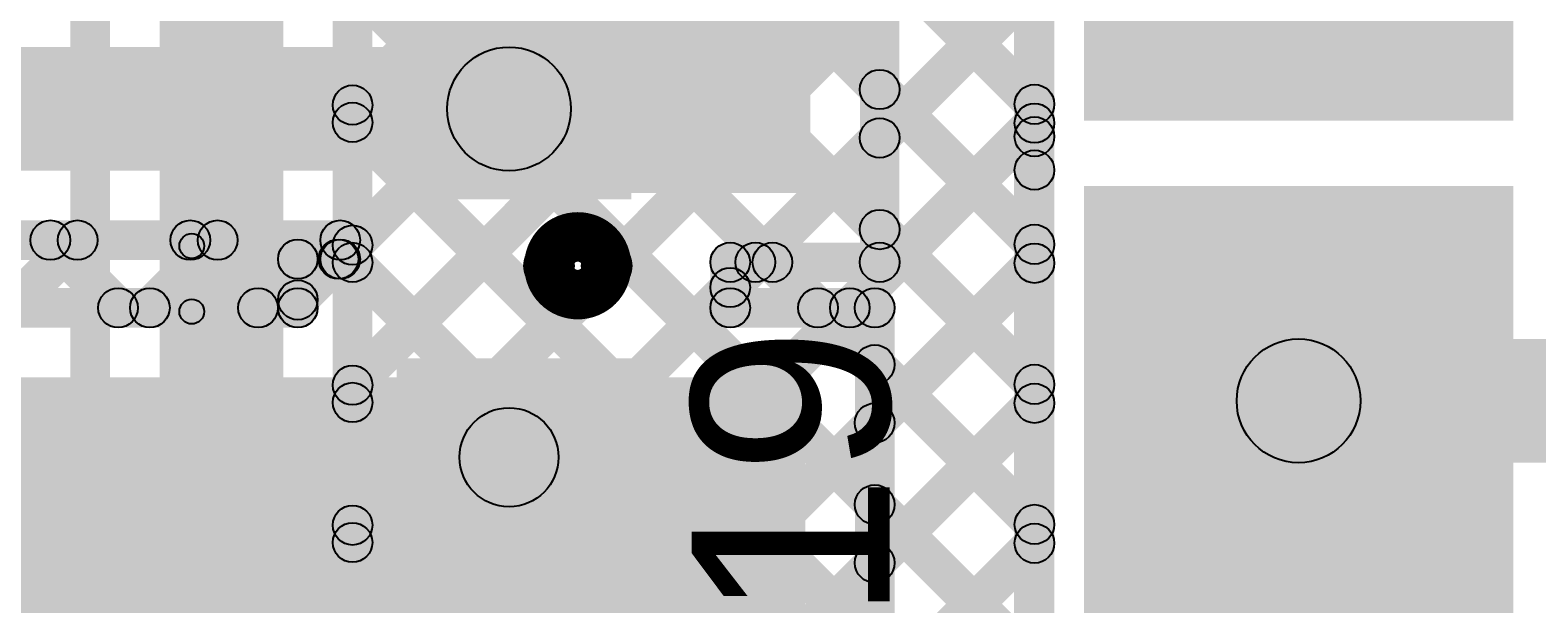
# Model space of a CAD drawing. Header units: millimetres. Extents: x 0.01 to 3.4, y 0.01 to 2.05.
# Drawn here: x 0.8853 to 1.1898, y 0.3822 to 0.4981 of the extents above; entities that cross this region are included whole.
import ezdxf

# ---------------------------------------------------------------- set-up
doc = ezdxf.new("R2010")
doc.units = ezdxf.units.MM
doc.header["$MEASUREMENT"] = 0
for name, color, linetype in [('BottomLayer', 5, 'Continuous'), ('BottomSolder', 6, 'Continuous'), ('PadHoleLayer', 156, 'Continuous'), ('TopLayer', 1, 'Continuous'), ('TopOverlay', 2, 'Continuous'), ('TopPaste', 8, 'Continuous'), ('TopSolder', 216, 'Continuous')]:
    doc.layers.add(name, color=color, linetype=linetype)

# ---------------------------------------------------------------- blocks, each defined once
blk = doc.blocks.new('ESP8285_6')
at = {"layer": 'BottomLayer'}
for points in [[(0.06063, 0.03937), (0.13937, 0.03937), (0.13937, -0.03937), (0.06063, -0.03937)], [(0.16063, 0.03937), (0.23937, 0.03937), (0.23937, -0.03937), (0.16063, -0.03937)]]:
    blk.add_hatch(color=5, dxfattribs=at).paths.add_polyline_path(points)
at = {"layer": 'BottomSolder'}
for points in [[(0.05663, 0.04337), (0.14337, 0.04337), (0.14337, -0.04337), (0.05663, -0.04337)], [(0.15663, 0.04337), (0.24337, 0.04337), (0.24337, -0.04337), (0.15663, -0.04337)]]:
    blk.add_hatch(color=6, dxfattribs=at).paths.add_polyline_path(points)
at = {"layer": 'PadHoleLayer'}
h = blk.add_hatch(color=156, dxfattribs=at)
edge = h.paths.add_edge_path()
edge.add_arc((0.2, 0), 0.01969, 0, 360)
at = {"layer": 'TopLayer'}
for points in [[(0.06063, 0.03937), (0.13937, 0.03937), (0.13937, -0.03937), (0.06063, -0.03937)], [(0.16063, 0.03937), (0.23937, 0.03937), (0.23937, -0.03937), (0.16063, -0.03937)]]:
    blk.add_hatch(color=1, dxfattribs=at).paths.add_polyline_path(points)
at = {"layer": 'TopOverlay'}
blk.add_hatch(color=2, dxfattribs=at).paths.add_polyline_path([(-0.16154, -0.0575), (-0.16154, -0.0525), (0.567, -0.0525), (0.567, -0.0575)])
at = {"layer": 'TopSolder'}
for points in [[(0.05663, 0.04337), (0.14337, 0.04337), (0.14337, -0.04337), (0.05663, -0.04337)], [(0.15663, 0.04337), (0.24337, 0.04337), (0.24337, -0.04337), (0.15663, -0.04337)]]:
    blk.add_hatch(color=216, dxfattribs=at).paths.add_polyline_path(points)
blk = doc.blocks.new('TS_1187A_C_G_B_7')
at = {"layer": 'TopLayer'}
for points in [[(-0.1378, 0.08858), (-0.09843, 0.08858), (-0.09843, 0.05906), (-0.1378, 0.05906)], [(0.09843, 0.08858), (0.1378, 0.08858), (0.1378, 0.05906), (0.09843, 0.05906)], [(-0.1378, -0.05906), (-0.09843, -0.05906), (-0.09843, -0.08858), (-0.1378, -0.08858)], [(0.09843, -0.05906), (0.1378, -0.05906), (0.1378, -0.08858), (0.09843, -0.08858)]]:
    blk.add_hatch(color=1, dxfattribs=at).paths.add_polyline_path(points)
at = {"layer": 'TopOverlay'}
h = blk.add_hatch(color=2, dxfattribs=at)
edge = h.paths.add_edge_path()
edge.add_arc((-0.13683, 0.106), 0.005, 0, 360)
h = blk.add_hatch(color=2, dxfattribs=at)
edge = h.paths.add_edge_path()
edge.add_arc((-0.12517, 0.106), 0.005, 0, 360)
h = blk.add_hatch(color=2, dxfattribs=at)
edge = h.paths.add_edge_path()
edge.add_arc((-0.053, 0.102), 0.0025, 0, 360)
for points in [[(0.054, 0.1045), (0.054, 0.0995), (-0.053, 0.0995), (-0.053, 0.1045)], [(-0.1045, 0.035), (-0.0995, 0.035), (-0.0995, -0.034), (-0.1045, -0.034)], [(0.0995, 0.035), (0.1045, 0.035), (0.1045, -0.034), (0.0995, -0.034)], [(0.054, -0.0995), (0.054, -0.1045), (-0.053, -0.1045), (-0.053, -0.0995)]]:
    blk.add_hatch(color=2, dxfattribs=at).paths.add_polyline_path(points)
h = blk.add_hatch(color=2, dxfattribs=at)
edge = h.paths.add_edge_path()
edge.add_arc((0.054, 0.102), 0.0025, 0, 360)
h = blk.add_hatch(color=2, dxfattribs=at)
edge = h.paths.add_edge_path()
edge.add_arc((-0.102, 0.035), 0.0025, 0, 360)
h = blk.add_hatch(color=2, dxfattribs=at)
edge = h.paths.add_edge_path()
edge.add_arc((0.102, 0.035), 0.0025, 0, 360)
h = blk.add_hatch(color=2, dxfattribs=at)
edge = h.paths.add_edge_path()
edge.add_arc((-0.00985, 0), 0.00984, 0, 360)
h = blk.add_hatch(color=2, dxfattribs=at)
edge = h.paths.add_edge_path()
edge.add_arc((0.00985, 0), 0.00984, 0, 360)
h = blk.add_hatch(color=2, dxfattribs=at)
edge = h.paths.add_edge_path()
edge.add_arc((-0.03821, 0), 0.0025, 0, 360)
h = blk.add_hatch(color=2, dxfattribs=at)
edge = h.paths.add_edge_path()
edge.add_arc((0.03821, 0), 0.0025, 0, 360)
h = blk.add_hatch(color=2, dxfattribs=at)
edge = h.paths.add_edge_path()
edge.add_arc((-0.102, -0.034), 0.0025, 0, 360)
h = blk.add_hatch(color=2, dxfattribs=at)
edge = h.paths.add_edge_path()
edge.add_arc((0.102, -0.034), 0.0025, 0, 360)
h = blk.add_hatch(color=2, dxfattribs=at)
edge = h.paths.add_edge_path()
edge.add_arc((-0.053, -0.102), 0.0025, 0, 360)
h = blk.add_hatch(color=2, dxfattribs=at)
edge = h.paths.add_edge_path()
edge.add_arc((0.054, -0.102), 0.0025, 0, 360)
at = {"layer": 'TopPaste'}
for points in [[(-0.1378, 0.08858), (-0.09843, 0.08858), (-0.09843, 0.05906), (-0.1378, 0.05906)], [(0.09843, 0.08858), (0.1378, 0.08858), (0.1378, 0.05906), (0.09843, 0.05906)], [(-0.1378, -0.05906), (-0.09843, -0.05906), (-0.09843, -0.08858), (-0.1378, -0.08858)], [(0.09843, -0.05906), (0.1378, -0.05906), (0.1378, -0.08858), (0.09843, -0.08858)]]:
    blk.add_hatch(color=8, dxfattribs=at).paths.add_polyline_path(points)
at = {"layer": 'TopSolder'}
for points in [[(-0.1418, 0.09258), (-0.09443, 0.09258), (-0.09443, 0.05506), (-0.1418, 0.05506)], [(0.09443, 0.09258), (0.1418, 0.09258), (0.1418, 0.05506), (0.09443, 0.05506)], [(-0.1418, -0.05506), (-0.09443, -0.05506), (-0.09443, -0.09258), (-0.1418, -0.09258)], [(0.09443, -0.05506), (0.1418, -0.05506), (0.1418, -0.09258), (0.09443, -0.09258)]]:
    blk.add_hatch(color=216, dxfattribs=at).paths.add_polyline_path(points)
at = {"layer": 'TopOverlay'}
for points, const_width in [([(-0.12517, 0.106, 1), (-0.13683, 0.106, 1)], 0.01), ([(0.03821, 0, 1), (-0.03821, 0, 1)], 0.005), ([(0.00985, 0, 1), (-0.00985, 0, 1)], 0.01969)]:
    blk.add_lwpolyline(points, format="xyb", close=True, dxfattribs=dict(at, const_width=const_width))
for centre, radius in [((-0.13683, 0.106), 0.005), ((-0.12517, 0.106), 0.005), ((-0.053, 0.102), 0.0025), ((0.054, 0.102), 0.0025), ((-0.102, 0.035), 0.0025), ((0.102, 0.035), 0.0025), ((-0.00985, 0), 0.00984), ((0.00985, 0), 0.00984), ((-0.03821, 0), 0.0025), ((0.03821, 0), 0.0025), ((-0.102, -0.034), 0.0025), ((0.102, -0.034), 0.0025), ((-0.053, -0.102), 0.0025), ((0.054, -0.102), 0.0025)]:
    blk.add_circle(centre, radius, dxfattribs=at)
blk = doc.blocks.new('TS_1187A_C_G_B_10')
at = {"layer": 'TopLayer'}
for points in [[(-0.1378, 0.08858), (-0.09843, 0.08858), (-0.09843, 0.05906), (-0.1378, 0.05906)], [(0.09843, 0.08858), (0.1378, 0.08858), (0.1378, 0.05906), (0.09843, 0.05906)], [(-0.1378, -0.05906), (-0.09843, -0.05906), (-0.09843, -0.08858), (-0.1378, -0.08858)], [(0.09843, -0.05906), (0.1378, -0.05906), (0.1378, -0.08858), (0.09843, -0.08858)]]:
    blk.add_hatch(color=1, dxfattribs=at).paths.add_polyline_path(points)
at = {"layer": 'TopOverlay'}
h = blk.add_hatch(color=2, dxfattribs=at)
edge = h.paths.add_edge_path()
edge.add_arc((-0.13683, 0.106), 0.005, 0, 360)
h = blk.add_hatch(color=2, dxfattribs=at)
edge = h.paths.add_edge_path()
edge.add_arc((-0.12517, 0.106), 0.005, 0, 360)
h = blk.add_hatch(color=2, dxfattribs=at)
edge = h.paths.add_edge_path()
edge.add_arc((-0.053, 0.102), 0.0025, 0, 360)
for points in [[(0.054, 0.1045), (0.054, 0.0995), (-0.053, 0.0995), (-0.053, 0.1045)], [(-0.1045, 0.035), (-0.0995, 0.035), (-0.0995, -0.034), (-0.1045, -0.034)], [(0.0995, 0.035), (0.1045, 0.035), (0.1045, -0.034), (0.0995, -0.034)], [(0.054, -0.0995), (0.054, -0.1045), (-0.053, -0.1045), (-0.053, -0.0995)]]:
    blk.add_hatch(color=2, dxfattribs=at).paths.add_polyline_path(points)
h = blk.add_hatch(color=2, dxfattribs=at)
edge = h.paths.add_edge_path()
edge.add_arc((0.054, 0.102), 0.0025, 0, 360)
h = blk.add_hatch(color=2, dxfattribs=at)
edge = h.paths.add_edge_path()
edge.add_arc((-0.102, 0.035), 0.0025, 0, 360)
h = blk.add_hatch(color=2, dxfattribs=at)
edge = h.paths.add_edge_path()
edge.add_arc((0.102, 0.035), 0.0025, 0, 360)
h = blk.add_hatch(color=2, dxfattribs=at)
edge = h.paths.add_edge_path()
edge.add_arc((-0.00985, 0), 0.00984, 0, 360)
h = blk.add_hatch(color=2, dxfattribs=at)
edge = h.paths.add_edge_path()
edge.add_arc((0.00985, 0), 0.00984, 0, 360)
h = blk.add_hatch(color=2, dxfattribs=at)
edge = h.paths.add_edge_path()
edge.add_arc((-0.03821, 0), 0.0025, 0, 360)
h = blk.add_hatch(color=2, dxfattribs=at)
edge = h.paths.add_edge_path()
edge.add_arc((0.03821, 0), 0.0025, 0, 360)
h = blk.add_hatch(color=2, dxfattribs=at)
edge = h.paths.add_edge_path()
edge.add_arc((-0.102, -0.034), 0.0025, 0, 360)
h = blk.add_hatch(color=2, dxfattribs=at)
edge = h.paths.add_edge_path()
edge.add_arc((0.102, -0.034), 0.0025, 0, 360)
h = blk.add_hatch(color=2, dxfattribs=at)
edge = h.paths.add_edge_path()
edge.add_arc((-0.053, -0.102), 0.0025, 0, 360)
h = blk.add_hatch(color=2, dxfattribs=at)
edge = h.paths.add_edge_path()
edge.add_arc((0.054, -0.102), 0.0025, 0, 360)
at = {"layer": 'TopPaste'}
for points in [[(-0.1378, 0.08858), (-0.09843, 0.08858), (-0.09843, 0.05906), (-0.1378, 0.05906)], [(0.09843, 0.08858), (0.1378, 0.08858), (0.1378, 0.05906), (0.09843, 0.05906)], [(-0.1378, -0.05906), (-0.09843, -0.05906), (-0.09843, -0.08858), (-0.1378, -0.08858)], [(0.09843, -0.05906), (0.1378, -0.05906), (0.1378, -0.08858), (0.09843, -0.08858)]]:
    blk.add_hatch(color=8, dxfattribs=at).paths.add_polyline_path(points)
at = {"layer": 'TopSolder'}
for points in [[(-0.1418, 0.09258), (-0.09443, 0.09258), (-0.09443, 0.05506), (-0.1418, 0.05506)], [(0.09443, 0.09258), (0.1418, 0.09258), (0.1418, 0.05506), (0.09443, 0.05506)], [(-0.1418, -0.05506), (-0.09443, -0.05506), (-0.09443, -0.09258), (-0.1418, -0.09258)], [(0.09443, -0.05506), (0.1418, -0.05506), (0.1418, -0.09258), (0.09443, -0.09258)]]:
    blk.add_hatch(color=216, dxfattribs=at).paths.add_polyline_path(points)
at = {"layer": 'TopOverlay'}
for points, const_width in [([(-0.12517, 0.106, 1), (-0.13683, 0.106, 1)], 0.01), ([(0.03821, 0, 1), (-0.03821, 0, 1)], 0.005), ([(0.00985, 0, 1), (-0.00985, 0, 1)], 0.01969)]:
    blk.add_lwpolyline(points, format="xyb", close=True, dxfattribs=dict(at, const_width=const_width))
for centre, radius in [((-0.13683, 0.106), 0.005), ((-0.12517, 0.106), 0.005), ((-0.053, 0.102), 0.0025), ((0.054, 0.102), 0.0025), ((-0.102, 0.035), 0.0025), ((0.102, 0.035), 0.0025), ((-0.00985, 0), 0.00984), ((0.00985, 0), 0.00984), ((-0.03821, 0), 0.0025), ((0.03821, 0), 0.0025), ((-0.102, -0.034), 0.0025), ((0.102, -0.034), 0.0025), ((-0.053, -0.102), 0.0025), ((0.054, -0.102), 0.0025)]:
    blk.add_circle(centre, radius, dxfattribs=at)

msp = doc.modelspace()

# ---------------------------------------------------------------- hatches: boundary and pattern name
at = {"layer": 'BottomLayer'}
for points in [[(0.95333, 0.48013), (0.94767, 0.48578), (1.08544, 0.62355), (1.0911, 0.61789)], [(0.9691, 0.59663), (0.97476, 0.60228), (1.0911, 0.48594), (1.08544, 0.48029)], [(0.95333, 0.45184), (0.94767, 0.4575), (1.08544, 0.59527), (1.0911, 0.58961)], [(0.9015, 0.26518), (0.8935, 0.26518), (0.8935, 0.589), (0.9015, 0.589)], [(0.9015, 0.26518), (0.8935, 0.26518), (0.8935, 0.589), (0.9015, 0.589)], [(0.9365, 0.26518), (0.9115, 0.26518), (0.9115, 0.589), (0.9365, 0.589)], [(0.95496, 0.58248), (0.96062, 0.58814), (1.0911, 0.45766), (1.08544, 0.452)], [(0.9545, 0.26518), (0.9465, 0.26518), (0.9465, 0.57802), (0.9545, 0.57802)], [(1.09227, 0.47658), (1.08427, 0.47658), (1.08427, 0.56984), (1.09227, 0.56984)], [(0.94767, 0.56149), (0.95333, 0.56714), (1.0911, 0.42938), (1.08544, 0.42372)], [(0.95333, 0.42356), (0.94767, 0.42922), (1.08544, 0.56698), (1.0911, 0.56133)], [(0.94767, 0.5332), (0.95333, 0.53886), (1.0911, 0.40109), (1.08544, 0.39543)], [(0.95333, 0.39527), (0.94767, 0.40093), (1.08544, 0.5387), (1.0911, 0.53304)], [(0.94767, 0.50492), (0.95333, 0.51058), (1.0911, 0.37281), (1.08544, 0.36715)], [(0.95333, 0.36699), (0.94767, 0.37265), (1.08544, 0.51041), (1.0911, 0.50476)], [(0.94767, 0.47663), (0.95333, 0.48229), (1.0911, 0.34452), (1.08544, 0.33887)], [(0.95333, 0.33871), (0.94767, 0.34436), (1.08544, 0.48213), (1.0911, 0.47647)], [(1.09227, 0.46984), (1.08427, 0.46984), (1.08427, 0.47658), (1.09227, 0.47658)], [(1.09227, 0.46984), (1.08427, 0.46984), (1.08427, 0.47658), (1.09227, 0.47658)], [(1.09227, 0.37658), (1.08427, 0.37658), (1.08427, 0.46984), (1.09227, 0.46984)], [(0.94767, 0.44835), (0.95333, 0.45401), (1.0911, 0.31624), (1.08544, 0.31058)], [(0.95333, 0.31042), (0.94767, 0.31608), (1.08544, 0.45385), (1.0911, 0.44819)], [(0.94767, 0.42007), (0.95333, 0.42572), (1.0911, 0.28795), (1.08544, 0.2823)], [(0.95333, 0.28214), (0.94767, 0.28779), (1.08544, 0.42556), (1.0911, 0.4199)], [(0.95103, 0.25155), (0.94537, 0.25721), (1.08544, 0.39728), (1.0911, 0.39162)], [(0.94767, 0.39178), (0.95333, 0.39744), (1.0911, 0.25967), (1.08544, 0.25401)]]:
    msp.add_hatch(color=5, dxfattribs=at).paths.add_polyline_path(points)
h = msp.add_hatch(color=5, dxfattribs=at)
edge = h.paths.add_edge_path()
edge.add_arc((1.08827, 0.48312), 0.004, 0, 360)
h = msp.add_hatch(color=5, dxfattribs=at)
edge = h.paths.add_edge_path()
edge.add_arc((0.9505, 0.48296), 0.004, 0, 360)
h = msp.add_hatch(color=5, dxfattribs=at)
edge = h.paths.add_edge_path()
edge.add_arc((0.9505, 0.47946), 0.004, 0, 360)
h = msp.add_hatch(color=5, dxfattribs=at)
edge = h.paths.add_edge_path()
edge.add_arc((1.08827, 0.4793), 0.004, 0, 360)
h = msp.add_hatch(color=5, dxfattribs=at)
edge = h.paths.add_edge_path()
edge.add_arc((1.08827, 0.47658), 0.004, 0, 360)
h = msp.add_hatch(color=5, dxfattribs=at)
edge = h.paths.add_edge_path()
edge.add_arc((1.08827, 0.47658), 0.004, 0, 360)
h = msp.add_hatch(color=5, dxfattribs=at)
edge = h.paths.add_edge_path()
edge.add_arc((1.08827, 0.47658), 0.004, 0, 360)
h = msp.add_hatch(color=5, dxfattribs=at)
edge = h.paths.add_edge_path()
edge.add_arc((1.08827, 0.46984), 0.004, 0, 360)
h = msp.add_hatch(color=5, dxfattribs=at)
edge = h.paths.add_edge_path()
edge.add_arc((1.08827, 0.46984), 0.004, 0, 360)
h = msp.add_hatch(color=5, dxfattribs=at)
edge = h.paths.add_edge_path()
edge.add_arc((1.08827, 0.46984), 0.004, 0, 360)
h = msp.add_hatch(color=5, dxfattribs=at)
edge = h.paths.add_edge_path()
edge.add_arc((0.9505, 0.45467), 0.004, 0, 360)
h = msp.add_hatch(color=5, dxfattribs=at)
edge = h.paths.add_edge_path()
edge.add_arc((1.08827, 0.45483), 0.004, 0, 360)
h = msp.add_hatch(color=5, dxfattribs=at)
edge = h.paths.add_edge_path()
edge.add_arc((0.9505, 0.45118), 0.004, 0, 360)
h = msp.add_hatch(color=5, dxfattribs=at)
edge = h.paths.add_edge_path()
edge.add_arc((1.08827, 0.45102), 0.004, 0, 360)
h = msp.add_hatch(color=5, dxfattribs=at)
edge = h.paths.add_edge_path()
edge.add_arc((0.9505, 0.42639), 0.004, 0, 360)
h = msp.add_hatch(color=5, dxfattribs=at)
edge = h.paths.add_edge_path()
edge.add_arc((1.08827, 0.42655), 0.004, 0, 360)
h = msp.add_hatch(color=5, dxfattribs=at)
edge = h.paths.add_edge_path()
edge.add_arc((0.9505, 0.42289), 0.004, 0, 360)
h = msp.add_hatch(color=5, dxfattribs=at)
edge = h.paths.add_edge_path()
edge.add_arc((1.08827, 0.42273), 0.004, 0, 360)
h = msp.add_hatch(color=5, dxfattribs=at)
edge = h.paths.add_edge_path()
edge.add_arc((0.9505, 0.3981), 0.004, 0, 360)
h = msp.add_hatch(color=5, dxfattribs=at)
edge = h.paths.add_edge_path()
edge.add_arc((1.08827, 0.39826), 0.004, 0, 360)
h = msp.add_hatch(color=5, dxfattribs=at)
edge = h.paths.add_edge_path()
edge.add_arc((0.9505, 0.39461), 0.004, 0, 360)
h = msp.add_hatch(color=5, dxfattribs=at)
edge = h.paths.add_edge_path()
edge.add_arc((1.08827, 0.39445), 0.004, 0, 360)
at = {"layer": 'TopLayer'}
for points in [[(1.09227, 0.47658), (1.08427, 0.47658), (1.08427, 0.56984), (1.09227, 0.56984)], [(0.962, 0.4652), (1.043, 0.4652), (1.043, 0.5202), (0.962, 0.5202)], [(1.05983, 0.47349), (1.05417, 0.47915), (1.08544, 0.51041), (1.0911, 0.50476)], [(1.06208, 0.50365), (1.06773, 0.50931), (1.0911, 0.48594), (1.08544, 0.48029)], [(1.061, 0.4512), (1.053, 0.4512), (1.053, 0.50591), (1.061, 0.50591)], [(0.74689, 0.46968), (0.74689, 0.49468), (0.98211, 0.49468), (0.98211, 0.46968)], [(1.05417, 0.48327), (1.05983, 0.48893), (1.0911, 0.45766), (1.08544, 0.452)], [(1.05379, 0.43917), (1.04814, 0.44483), (1.08544, 0.48213), (1.0911, 0.47647)], [(1.09227, 0.46984), (1.08427, 0.46984), (1.08427, 0.47658), (1.09227, 0.47658)], [(1.09227, 0.46984), (1.08427, 0.46984), (1.08427, 0.47658), (1.09227, 0.47658)], [(1.09227, 0.37658), (1.08427, 0.37658), (1.08427, 0.46984), (1.09227, 0.46984)], [(1.05417, 0.45499), (1.05983, 0.46064), (1.0911, 0.42938), (1.08544, 0.42372)], [(0.78057, 0.45168), (0.78057, 0.45968), (0.948, 0.45968), (0.948, 0.45168)], [(0.88409, 0.43917), (0.87843, 0.44483), (0.89211, 0.45851), (0.89777, 0.45285)], [(0.8866, 0.45285), (0.89226, 0.45851), (0.90594, 0.44483), (0.90028, 0.43917)], [(0.91237, 0.43917), (0.90672, 0.44483), (0.9204, 0.45851), (0.92605, 0.45285)], [(0.91488, 0.45285), (0.92054, 0.45851), (0.93422, 0.44483), (0.92857, 0.43917)], [(0.94225, 0.44077), (0.9366, 0.44642), (0.94483, 0.45466), (0.95049, 0.449)], [(0.93943, 0.44783), (0.93943, 0.45583), (0.948, 0.45583), (0.948, 0.44783)], [(0.952, 0.45183), (0.944, 0.45183), (0.944, 0.45568), (0.952, 0.45568)], [(1.02962, 0.44329), (1.02397, 0.44894), (1.02905, 0.45403), (1.03471, 0.44837)], [(1.0268, 0.4472), (1.0268, 0.4552), (1.057, 0.4552), (1.057, 0.4472)], [(1.0325, 0.44837), (1.03816, 0.45403), (1.04736, 0.44483), (1.0417, 0.43917)], [(1.05883, 0.41592), (1.05317, 0.42158), (1.08544, 0.45385), (1.0911, 0.44819)], [(0.94343, 0.442), (0.93543, 0.442), (0.93543, 0.45183), (0.94343, 0.45183)], [(1.0308, 0.442), (1.0228, 0.442), (1.0228, 0.4512), (1.0308, 0.4512)], [(0.79057, 0.438), (0.79057, 0.446), (0.93943, 0.446), (0.93943, 0.438)], [(1.0268, 0.438), (1.0268, 0.446), (1.056, 0.446), (1.056, 0.438)], [(1.06, 0.34922), (1.052, 0.34922), (1.052, 0.442), (1.06, 0.442)], [(1.14164, 0.41071), (1.14164, 0.43571), (1.25621, 0.43571), (1.25621, 0.41071)], [(1.05317, 0.4277), (1.05883, 0.43336), (1.0911, 0.40109), (1.08544, 0.39543)], [(0.725, 0.313), (1.042, 0.313), (1.042, 0.428), (0.725, 0.428)], [(1.05883, 0.38764), (1.05317, 0.39329), (1.08544, 0.42556), (1.0911, 0.4199)], [(0.74589, 0.40182), (0.74589, 0.42182), (0.98211, 0.42182), (0.98211, 0.40182)], [(0.99211, 0.36411), (0.97211, 0.36411), (0.97211, 0.41182), (0.99211, 0.41182)], [(1.05317, 0.39942), (1.05883, 0.40508), (1.0911, 0.37281), (1.08544, 0.36715)], [(1.05883, 0.35935), (1.05317, 0.36501), (1.08544, 0.39728), (1.0911, 0.39162)]]:
    msp.add_hatch(color=1, dxfattribs=at).paths.add_polyline_path(points)
h = msp.add_hatch(color=1, dxfattribs=at)
edge = h.paths.add_edge_path()
edge.add_arc((0.98211, 0.48218), 0.0125, 0, 360)
h = msp.add_hatch(color=1, dxfattribs=at)
edge = h.paths.add_edge_path()
edge.add_arc((1.057, 0.4861), 0.004, 0, 360)
h = msp.add_hatch(color=1, dxfattribs=at)
edge = h.paths.add_edge_path()
edge.add_arc((1.08827, 0.48312), 0.004, 0, 360)
h = msp.add_hatch(color=1, dxfattribs=at)
edge = h.paths.add_edge_path()
edge.add_arc((1.08827, 0.4793), 0.004, 0, 360)
h = msp.add_hatch(color=1, dxfattribs=at)
edge = h.paths.add_edge_path()
edge.add_arc((1.057, 0.47632), 0.004, 0, 360)
h = msp.add_hatch(color=1, dxfattribs=at)
edge = h.paths.add_edge_path()
edge.add_arc((1.08827, 0.47658), 0.004, 0, 360)
h = msp.add_hatch(color=1, dxfattribs=at)
edge = h.paths.add_edge_path()
edge.add_arc((1.08827, 0.47658), 0.004, 0, 360)
h = msp.add_hatch(color=1, dxfattribs=at)
edge = h.paths.add_edge_path()
edge.add_arc((1.08827, 0.47658), 0.004, 0, 360)
h = msp.add_hatch(color=1, dxfattribs=at)
edge = h.paths.add_edge_path()
edge.add_arc((1.08827, 0.46984), 0.004, 0, 360)
h = msp.add_hatch(color=1, dxfattribs=at)
edge = h.paths.add_edge_path()
edge.add_arc((1.08827, 0.46984), 0.004, 0, 360)
h = msp.add_hatch(color=1, dxfattribs=at)
edge = h.paths.add_edge_path()
edge.add_arc((1.08827, 0.46984), 0.004, 0, 360)
h = msp.add_hatch(color=1, dxfattribs=at)
edge = h.paths.add_edge_path()
edge.add_arc((1.057, 0.45782), 0.004, 0, 360)
h = msp.add_hatch(color=1, dxfattribs=at)
edge = h.paths.add_edge_path()
edge.add_arc((0.88943, 0.45568), 0.004, 0, 360)
h = msp.add_hatch(color=1, dxfattribs=at)
edge = h.paths.add_edge_path()
edge.add_arc((0.89494, 0.45568), 0.004, 0, 360)
h = msp.add_hatch(color=1, dxfattribs=at)
edge = h.paths.add_edge_path()
edge.add_arc((0.91771, 0.45568), 0.004, 0, 360)
h = msp.add_hatch(color=1, dxfattribs=at)
edge = h.paths.add_edge_path()
edge.add_arc((0.92323, 0.45568), 0.004, 0, 360)
h = msp.add_hatch(color=1, dxfattribs=at)
edge = h.paths.add_edge_path()
edge.add_arc((0.948, 0.45568), 0.004, 0, 360)
h = msp.add_hatch(color=1, dxfattribs=at)
edge = h.paths.add_edge_path()
edge.add_arc((0.948, 0.45568), 0.004, 0, 360)
h = msp.add_hatch(color=1, dxfattribs=at)
edge = h.paths.add_edge_path()
edge.add_arc((1.08827, 0.45483), 0.004, 0, 360)
h = msp.add_hatch(color=1, dxfattribs=at)
edge = h.paths.add_edge_path()
edge.add_arc((0.93943, 0.45183), 0.004, 0, 360)
h = msp.add_hatch(color=1, dxfattribs=at)
edge = h.paths.add_edge_path()
edge.add_arc((0.93943, 0.45183), 0.004, 0, 360)
h = msp.add_hatch(color=1, dxfattribs=at)
edge = h.paths.add_edge_path()
edge.add_arc((0.94766, 0.45183), 0.004, 0, 360)
h = msp.add_hatch(color=1, dxfattribs=at)
edge = h.paths.add_edge_path()
edge.add_arc((0.948, 0.45183), 0.004, 0, 360)
h = msp.add_hatch(color=1, dxfattribs=at)
edge = h.paths.add_edge_path()
edge.add_arc((0.948, 0.45183), 0.004, 0, 360)
h = msp.add_hatch(color=1, dxfattribs=at)
edge = h.paths.add_edge_path()
edge.add_arc((1.0268, 0.4512), 0.004, 0, 360)
h = msp.add_hatch(color=1, dxfattribs=at)
edge = h.paths.add_edge_path()
edge.add_arc((1.0268, 0.4512), 0.004, 0, 360)
h = msp.add_hatch(color=1, dxfattribs=at)
edge = h.paths.add_edge_path()
edge.add_arc((1.03188, 0.4512), 0.004, 0, 360)
h = msp.add_hatch(color=1, dxfattribs=at)
edge = h.paths.add_edge_path()
edge.add_arc((1.03533, 0.4512), 0.004, 0, 360)
h = msp.add_hatch(color=1, dxfattribs=at)
edge = h.paths.add_edge_path()
edge.add_arc((1.057, 0.4512), 0.004, 0, 360)
h = msp.add_hatch(color=1, dxfattribs=at)
edge = h.paths.add_edge_path()
edge.add_arc((1.057, 0.4512), 0.004, 0, 360)
h = msp.add_hatch(color=1, dxfattribs=at)
edge = h.paths.add_edge_path()
edge.add_arc((1.08827, 0.45102), 0.004, 0, 360)
h = msp.add_hatch(color=1, dxfattribs=at)
edge = h.paths.add_edge_path()
edge.add_arc((0.93943, 0.4436), 0.004, 0, 360)
h = msp.add_hatch(color=1, dxfattribs=at)
edge = h.paths.add_edge_path()
edge.add_arc((1.0268, 0.44611), 0.004, 0, 360)
h = msp.add_hatch(color=1, dxfattribs=at)
edge = h.paths.add_edge_path()
edge.add_arc((0.90311, 0.442), 0.004, 0, 360)
h = msp.add_hatch(color=1, dxfattribs=at)
edge = h.paths.add_edge_path()
edge.add_arc((0.90954, 0.442), 0.004, 0, 360)
h = msp.add_hatch(color=1, dxfattribs=at)
edge = h.paths.add_edge_path()
edge.add_arc((0.93139, 0.442), 0.004, 0, 360)
h = msp.add_hatch(color=1, dxfattribs=at)
edge = h.paths.add_edge_path()
edge.add_arc((0.93943, 0.442), 0.004, 0, 360)
h = msp.add_hatch(color=1, dxfattribs=at)
edge = h.paths.add_edge_path()
edge.add_arc((0.93943, 0.442), 0.004, 0, 360)
h = msp.add_hatch(color=1, dxfattribs=at)
edge = h.paths.add_edge_path()
edge.add_arc((1.0268, 0.442), 0.004, 0, 360)
h = msp.add_hatch(color=1, dxfattribs=at)
edge = h.paths.add_edge_path()
edge.add_arc((1.0268, 0.442), 0.004, 0, 360)
h = msp.add_hatch(color=1, dxfattribs=at)
edge = h.paths.add_edge_path()
edge.add_arc((1.04453, 0.442), 0.004, 0, 360)
h = msp.add_hatch(color=1, dxfattribs=at)
edge = h.paths.add_edge_path()
edge.add_arc((1.05097, 0.442), 0.004, 0, 360)
h = msp.add_hatch(color=1, dxfattribs=at)
edge = h.paths.add_edge_path()
edge.add_arc((1.056, 0.442), 0.004, 0, 360)
h = msp.add_hatch(color=1, dxfattribs=at)
edge = h.paths.add_edge_path()
edge.add_arc((1.056, 0.442), 0.004, 0, 360)
h = msp.add_hatch(color=1, dxfattribs=at)
edge = h.paths.add_edge_path()
edge.add_arc((1.14164, 0.42321), 0.0125, 0, 360)
h = msp.add_hatch(color=1, dxfattribs=at)
edge = h.paths.add_edge_path()
edge.add_arc((1.056, 0.43053), 0.004, 0, 360)
h = msp.add_hatch(color=1, dxfattribs=at)
edge = h.paths.add_edge_path()
edge.add_arc((1.08827, 0.42655), 0.004, 0, 360)
h = msp.add_hatch(color=1, dxfattribs=at)
edge = h.paths.add_edge_path()
edge.add_arc((1.08827, 0.42273), 0.004, 0, 360)
h = msp.add_hatch(color=1, dxfattribs=at)
edge = h.paths.add_edge_path()
edge.add_arc((0.98211, 0.41182), 0.01, 0, 360)
h = msp.add_hatch(color=1, dxfattribs=at)
edge = h.paths.add_edge_path()
edge.add_arc((0.98211, 0.41182), 0.01, 0, 360)
h = msp.add_hatch(color=1, dxfattribs=at)
edge = h.paths.add_edge_path()
edge.add_arc((1.056, 0.41875), 0.004, 0, 360)
h = msp.add_hatch(color=1, dxfattribs=at)
edge = h.paths.add_edge_path()
edge.add_arc((1.056, 0.40225), 0.004, 0, 360)
h = msp.add_hatch(color=1, dxfattribs=at)
edge = h.paths.add_edge_path()
edge.add_arc((1.08827, 0.39826), 0.004, 0, 360)
h = msp.add_hatch(color=1, dxfattribs=at)
edge = h.paths.add_edge_path()
edge.add_arc((1.08827, 0.39445), 0.004, 0, 360)
h = msp.add_hatch(color=1, dxfattribs=at)
edge = h.paths.add_edge_path()
edge.add_arc((1.056, 0.39047), 0.004, 0, 360)

# ---------------------------------------------------------------- linework, layer by layer
at = {"layer": 'BottomLayer'}
for centre in [(1.08827, 0.48312), (0.9505, 0.48296), (0.9505, 0.47946), (1.08827, 0.4793), (1.08827, 0.47658), (1.08827, 0.47658), (1.08827, 0.47658), (1.08827, 0.46984), (1.08827, 0.46984), (1.08827, 0.46984), (0.9505, 0.45467), (1.08827, 0.45483), (0.9505, 0.45118), (1.08827, 0.45102), (0.9505, 0.42639), (1.08827, 0.42655), (0.9505, 0.42289), (1.08827, 0.42273), (0.9505, 0.3981), (1.08827, 0.39826), (0.9505, 0.39461), (1.08827, 0.39445)]:
    msp.add_circle(centre, 0.004, dxfattribs=at)
at = {"layer": 'TopLayer'}
for centre, radius in [((0.98211, 0.48218), 0.0125), ((1.057, 0.4861), 0.004), ((1.08827, 0.48312), 0.004), ((1.08827, 0.4793), 0.004), ((1.057, 0.47632), 0.004), ((1.08827, 0.47658), 0.004), ((1.08827, 0.47658), 0.004), ((1.08827, 0.47658), 0.004), ((1.08827, 0.46984), 0.004), ((1.08827, 0.46984), 0.004), ((1.08827, 0.46984), 0.004), ((1.057, 0.45782), 0.004), ((0.88943, 0.45568), 0.004), ((0.89494, 0.45568), 0.004), ((0.91771, 0.45568), 0.004), ((0.92323, 0.45568), 0.004), ((0.948, 0.45568), 0.004), ((0.948, 0.45568), 0.004), ((1.08827, 0.45483), 0.004), ((0.93943, 0.45183), 0.004), ((0.93943, 0.45183), 0.004), ((0.94766, 0.45183), 0.004), ((0.948, 0.45183), 0.004), ((0.948, 0.45183), 0.004), ((1.0268, 0.4512), 0.004), ((1.0268, 0.4512), 0.004), ((1.03188, 0.4512), 0.004), ((1.03533, 0.4512), 0.004), ((1.057, 0.4512), 0.004), ((1.057, 0.4512), 0.004), ((1.08827, 0.45102), 0.004), ((0.93943, 0.4436), 0.004), ((1.0268, 0.44611), 0.004), ((0.90311, 0.442), 0.004), ((0.90954, 0.442), 0.004), ((0.93139, 0.442), 0.004), ((0.93943, 0.442), 0.004), ((0.93943, 0.442), 0.004), ((1.0268, 0.442), 0.004), ((1.0268, 0.442), 0.004), ((1.04453, 0.442), 0.004), ((1.05097, 0.442), 0.004), ((1.056, 0.442), 0.004), ((1.056, 0.442), 0.004), ((1.14164, 0.42321), 0.0125), ((1.056, 0.43053), 0.004), ((1.08827, 0.42655), 0.004), ((1.08827, 0.42273), 0.004), ((0.98211, 0.41182), 0.01), ((0.98211, 0.41182), 0.01), ((1.056, 0.41875), 0.004), ((1.056, 0.40225), 0.004), ((1.08827, 0.39826), 0.004), ((1.08827, 0.39445), 0.004), ((1.056, 0.39047), 0.004)]:
    msp.add_circle(centre, radius, dxfattribs=at)

# ---------------------------------------------------------------- block references
for name, p, rotation in [('ESP8285_6', (1.14164, 0.62321), 270), ('TS_1187A_C_G_B_10', (0.865, 0.5565), 180), ('TS_1187A_C_G_B_7', (0.865, 0.33925), 180)]:
    msp.add_blockref(name, p, dxfattribs=dict(rotation=rotation))

# ---------------------------------------------------------------- texts
at = {"layer": 'TopOverlay'}
msp.add_text('C19', height=0.04, rotation=90, dxfattribs=at).set_placement((1.059, 0.34))

doc.saveas('drawing.dxf')
